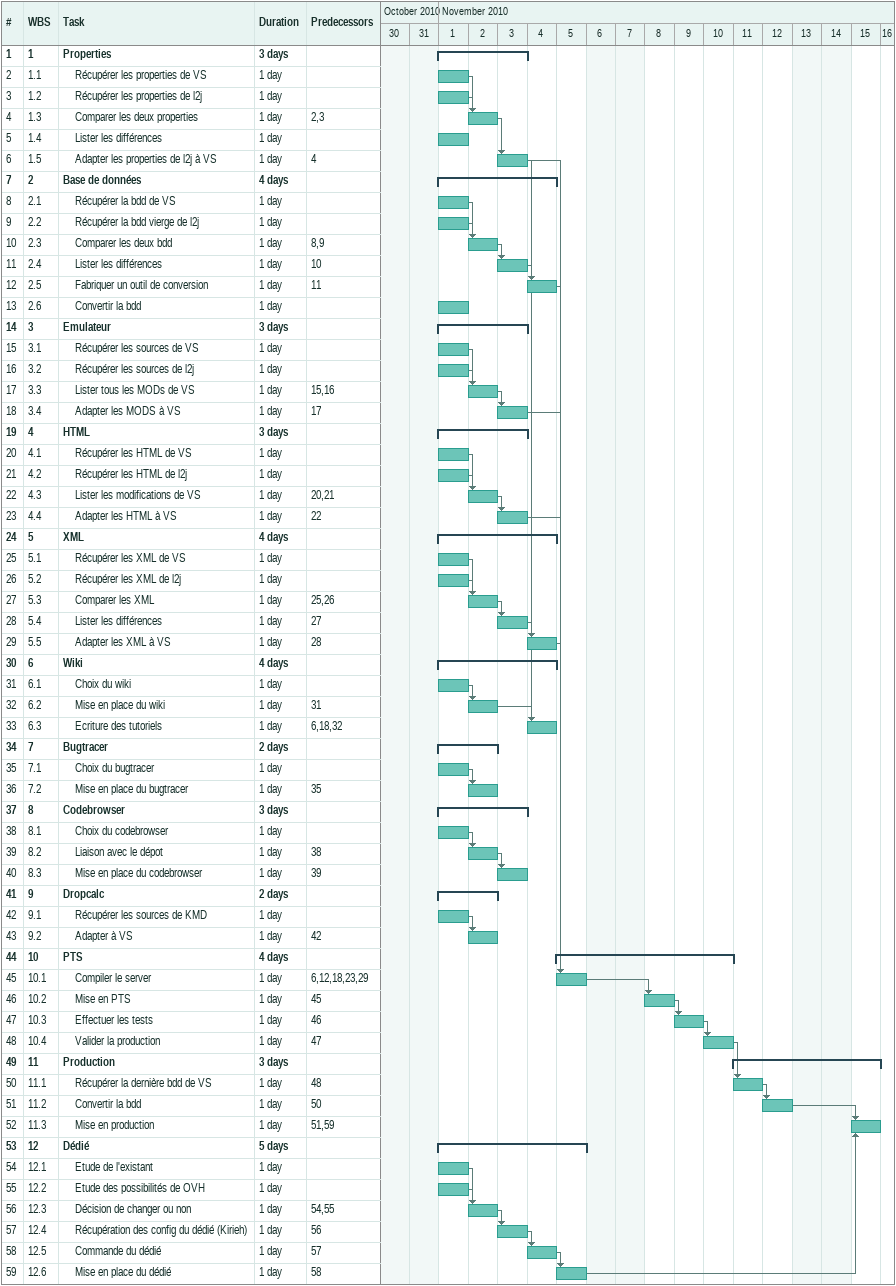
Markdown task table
| ID | WBS | Task | Duration | Start | Finish | Predecessors |
|---|---|---|---|---|---|---|
| 1 | 1 | **Properties** | 3d | 2010-11-01 | 2010-11-03 |  |
| 2 | 1.1 | Récupérer les properties de VS | 1d | 2010-11-01 | 2010-11-01 |  |
| 3 | 1.2 | Récupérer les properties de l2j | 1d | 2010-11-01 | 2010-11-01 |  |
| 4 | 1.3 | Comparer les deux properties | 1d | 2010-11-02 | 2010-11-02 | 2, 3 |
| 5 | 1.4 | Lister les différences | 1d | 2010-11-01 | 2010-11-01 |  |
| 6 | 1.5 | Adapter les properties de l2j à VS | 1d | 2010-11-03 | 2010-11-03 | 4 |
| 7 | 2 | **Base de données** | 4d | 2010-11-01 | 2010-11-04 |  |
| 8 | 2.1 | Récupérer la bdd de VS | 1d | 2010-11-01 | 2010-11-01 |  |
| 9 | 2.2 | Récupérer la bdd vierge de l2j | 1d | 2010-11-01 | 2010-11-01 |  |
| 10 | 2.3 | Comparer les deux bdd | 1d | 2010-11-02 | 2010-11-02 | 8, 9 |
| 11 | 2.4 | Lister les différences | 1d | 2010-11-03 | 2010-11-03 | 10 |
| 12 | 2.5 | Fabriquer un outil de conversion | 1d | 2010-11-04 | 2010-11-04 | 11 |
| 13 | 2.6 | Convertir la bdd | 1d | 2010-11-01 | 2010-11-01 |  |
| 14 | 3 | **Emulateur** | 3d | 2010-11-01 | 2010-11-03 |  |
| 15 | 3.1 | Récupérer les sources de VS | 1d | 2010-11-01 | 2010-11-01 |  |
| 16 | 3.2 | Récupérer les sources de l2j | 1d | 2010-11-01 | 2010-11-01 |  |
| 17 | 3.3 | Lister tous les MODs de VS | 1d | 2010-11-02 | 2010-11-02 | 15, 16 |
| 18 | 3.4 | Adapter les MODS à VS | 1d | 2010-11-03 | 2010-11-03 | 17 |
| 19 | 4 | **HTML** | 3d | 2010-11-01 | 2010-11-03 |  |
| 20 | 4.1 | Récupérer les HTML de VS | 1d | 2010-11-01 | 2010-11-01 |  |
| 21 | 4.2 | Récupérer les HTML de l2j | 1d | 2010-11-01 | 2010-11-01 |  |
| 22 | 4.3 | Lister les modifications de VS | 1d | 2010-11-02 | 2010-11-02 | 20, 21 |
| 23 | 4.4 | Adapter les HTML à VS | 1d | 2010-11-03 | 2010-11-03 | 22 |
| 24 | 5 | **XML** | 4d | 2010-11-01 | 2010-11-04 |  |
| 25 | 5.1 | Récupérer les XML de VS | 1d | 2010-11-01 | 2010-11-01 |  |
| 26 | 5.2 | Récupérer les XML de l2j | 1d | 2010-11-01 | 2010-11-01 |  |
| 27 | 5.3 | Comparer les XML | 1d | 2010-11-02 | 2010-11-02 | 25, 26 |
| 28 | 5.4 | Lister les différences | 1d | 2010-11-03 | 2010-11-03 | 27 |
| 29 | 5.5 | Adapter les XML à VS | 1d | 2010-11-04 | 2010-11-04 | 28 |
| 30 | 6 | **Wiki** | 4d | 2010-11-01 | 2010-11-04 |  |
| 31 | 6.1 | Choix du wiki | 1d | 2010-11-01 | 2010-11-01 |  |
| 32 | 6.2 | Mise en place du wiki | 1d | 2010-11-02 | 2010-11-02 | 31 |
| 33 | 6.3 | Ecriture des tutoriels | 1d | 2010-11-04 | 2010-11-04 | 6, 18, 32 |
| 34 | 7 | **Bugtracer** | 2d | 2010-11-01 | 2010-11-02 |  |
| 35 | 7.1 | Choix du bugtracer | 1d | 2010-11-01 | 2010-11-01 |  |
| 36 | 7.2 | Mise en place du bugtracer | 1d | 2010-11-02 | 2010-11-02 | 35 |
| 37 | 8 | **Codebrowser** | 3d | 2010-11-01 | 2010-11-03 |  |
| 38 | 8.1 | Choix du codebrowser | 1d | 2010-11-01 | 2010-11-01 |  |
| 39 | 8.2 | Liaison avec le dépot | 1d | 2010-11-02 | 2010-11-02 | 38 |
| 40 | 8.3 | Mise en place du codebrowser | 1d | 2010-11-03 | 2010-11-03 | 39 |
| 41 | 9 | **Dropcalc** | 2d | 2010-11-01 | 2010-11-02 |  |
| 42 | 9.1 | Récupérer les sources de KMD | 1d | 2010-11-01 | 2010-11-01 |  |
| 43 | 9.2 | Adapter à VS | 1d | 2010-11-02 | 2010-11-02 | 42 |
| 44 | 10 | **PTS** | 4d | 2010-11-05 | 2010-11-10 |  |
| 45 | 10.1 | Compiler le server | 1d | 2010-11-05 | 2010-11-05 | 6, 12, 18, 23, 29 |
| 46 | 10.2 | Mise en PTS | 1d | 2010-11-08 | 2010-11-08 | 45 |
| 47 | 10.3 | Effectuer les tests | 1d | 2010-11-09 | 2010-11-09 | 46 |
| 48 | 10.4 | Valider la production | 1d | 2010-11-10 | 2010-11-10 | 47 |
| 49 | 11 | **Production** | 3d | 2010-11-11 | 2010-11-15 |  |
| 50 | 11.1 | Récupérer la dernière bdd de VS | 1d | 2010-11-11 | 2010-11-11 | 48 |
| 51 | 11.2 | Convertir la bdd | 1d | 2010-11-12 | 2010-11-12 | 50 |
| 52 | 11.3 | Mise en production | 1d | 2010-11-15 | 2010-11-15 | 51, 59 |
| 53 | 12 | **Dédié** | 5d | 2010-11-01 | 2010-11-05 |  |
| 54 | 12.1 | Etude de l'existant | 1d | 2010-11-01 | 2010-11-01 |  |
| 55 | 12.2 | Etude des possibilités de OVH | 1d | 2010-11-01 | 2010-11-01 |  |
| 56 | 12.3 | Décision de changer ou non | 1d | 2010-11-02 | 2010-11-02 | 54, 55 |
| 57 | 12.4 | Récupération des config du dédié (Kirieh) | 1d | 2010-11-03 | 2010-11-03 | 56 |
| 58 | 12.5 | Commande du dédié | 1d | 2010-11-04 | 2010-11-04 | 57 |
| 59 | 12.6 | Mise en place du dédié | 1d | 2010-11-05 | 2010-11-05 | 58 |
